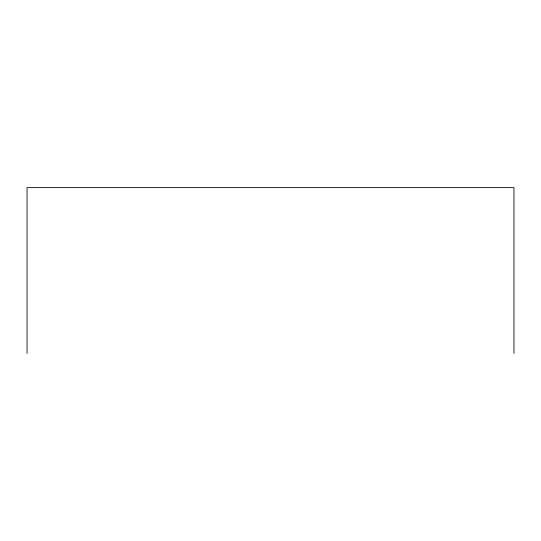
<?xml version="1.0" encoding="UTF-8"?>
<svg xmlns="http://www.w3.org/2000/svg" width="541" height="541" viewBox="0 0 541 541"><rect width="100%" height="100%" fill="white"/><g stroke="black" fill="none" stroke-linecap="round" stroke-linejoin="round"><path stroke-width="0.81" d="M513.95 353.374L513.95 187.626L27.05 187.626L27.05 353.374"/></g></svg>
